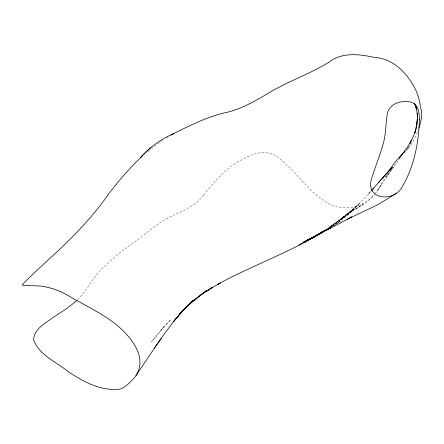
<?xml version="1.0" encoding="UTF-8"?>
<svg xmlns="http://www.w3.org/2000/svg" width="444" height="444" viewBox="0 0 444 444"><rect width="100%" height="100%" fill="white"/><g stroke="black" fill="none" stroke-linecap="round" stroke-linejoin="round"><path stroke-width="0.33" stroke-dasharray="2.22 1.67" d="M418.503 128.771C416.616 134.798 414.041 140.715 410.006 145.721M386.302 175.757L387.579 173.598M386.225 175.891L379.226 187.573L375.435 192.968M388.683 173.676L386.241 177.439L393.173 167.155L376.046 192.707M378.088 189.804L382.217 183.844M389.782 172.044L400.405 157.959M407.154 149.489L404.445 152.925L410.578 144.955M407.509 149.051L409.701 146.126L409.174 146.742M160.745 330.791L163.964 326.529L170.774 319.641L160.745 330.791L151.404 342.069L163.964 326.529M369.924 192.457L371.178 190.976L368.137 194.539L369.924 192.457C357.814 206.027 343.75 217.749 328.632 227.822M375.202 193.701C370.202 200.244 363.331 204.884 356.116 208.697L363.087 204.179L344.955 215.468L350.788 212.038L347.874 213.958L353.64 209.768L340.248 219.392L353.646 209.524L340.032 219.908L329.47 227.317M407.853 148.285L408.735 147.253M203.685 194.972C215.001 181.008 226.856 166.65 243.578 158.946C255.25 151.532 270.629 149.201 281.146 160.04C297.091 172.999 308.369 191.542 326.273 202.081C340.998 212.487 363.042 208.336 374.087 194.522M203.591 195.083C194.916 206.932 180.73 211.566 168.137 217.776C157.354 223.582 148.179 231.785 138.445 239.105C127.028 247.43 115.446 255.65 105.444 265.695C93.839 275.052 88.117 289.272 77.678 299.606M352.197 210.145L359.579 203.263M329.72 227.045L339.466 220.185L358.674 204.678L346.264 214.902L328.81 227.589M346.264 214.902L353.196 209.257M340.032 219.908L347.003 214.463L343.306 217.355M337.978 222.572L349.672 213.509L337.978 222.572L331.818 226.579M148.363 151.371L156.865 144.65M162.804 140.415L157.703 144.028M333.261 225.968L340.365 221.201L333.183 226.013M331.096 226.457L343.778 217.188L330.386 226.856M356.11 208.525L350.199 212.421L350.788 212.038M329.948 226.984L333.272 224.808M166.589 137.856L168.304 136.802"/><path stroke-width="0.67" d="M417.049 122.627L416.122 128.51L417.61 116.578L416.899 124.431L414.857 132.789L415.834 129.931L413.636 135.703L409.784 143.651L411.616 140.11L407.764 146.598L399.345 158.33M418.953 127.678C421.345 121.023 422.805 113.686 420.401 106.815C419.441 99.944 417.721 93.012 414.124 87.013C405.921 71.545 391.88 58.103 373.437 57.248C358.402 53.885 341.292 52.231 328.477 62.526C312.582 72.217 295.044 78.804 278.577 87.435L273.16 90.254C257.254 99.917 241.109 109.829 222.555 113.287C205.489 117.832 189.677 125.535 173.981 133.472L170.984 135.237M76.879 300.388C69.525 307.054 61.05 312.293 52.792 317.738C44.988 323.432 34.105 328.971 33.566 339.821C39.366 355.328 56.488 361.943 68.509 371.878C83.139 381.49 99.639 390.531 117.682 389.399C124.431 388.983 129.554 382.595 134.116 378.094C150.433 357.931 129.065 334.093 112.976 322.067C100.444 312.837 86.425 305.927 72.855 298.396C64.924 293.429 56.46 289.211 47.242 287.285C39.083 284.882 30.497 286.436 22.289 285.065L22.2 284.754C40.504 265.984 61.2 249.212 79.11 229.909C90.004 218.404 100.128 206.249 109.169 193.24C119.253 180.197 130.025 167.505 142.13 156.305M389.183 170.901C393.478 163.814 398.795 157.42 404.667 151.587M136.086 375.385C152.17 351.853 167.188 327.306 186.68 306.36L173.515 321.539L184.177 309.074L193.301 300.111L179.554 314.03L189.438 303.924L180.608 312.792M154.279 348.118L161.055 338.705M371.595 190.482L392.274 167.205L378.527 182.384M371.983 190.021L373.687 188.012M386.53 173.715L391.525 167.821M150.433 147.663L140.443 157.537C149.867 147.402 161.089 138.85 173.92 133.5M180.641 312.776C188.539 304.628 197.347 297.452 206.377 290.604L192.013 301.92L200.605 295.155L212.41 287.457L205.45 291.702L220.313 282.945L217.765 284.31C250.644 266.172 286.474 253.857 318.576 234.254M329.664 227.977L319.375 234.105L306.194 240.942L331.94 227.128M396.187 193.418L377.067 205.122L349.683 218.043L334.121 226.351L320.884 232.373L330.075 227.955M319.414 233.749L316.089 235.736L317.804 234.66M319.708 233.555L320.84 232.85M316.089 235.736L318.437 234.304M318.514 234.204L303.346 242.89L321.151 232.8M319.663 233.516L320.812 232.828M320.524 233.083L321.634 232.423L320.44 233.122M298.873 245.082L318.648 234.171M319.436 233.788L304.556 242.097L331.074 227.433L314.241 236.907L303.563 242.002L319.375 234.105M309.684 239.41L315.506 236.069M331.13 227.433L325.946 230.375L330.419 227.866M349.683 218.043L351.864 216.883L347.053 219.43M414.468 103.041L416.694 109.28L415.212 104.634L416.627 109.674L417.404 115.507L417.266 113.159M417.249 113.209L417.382 118.914M419.43 119.58C418.709 142.319 414.33 165.867 402.808 185.725C394.488 203.752 362.354 199.8 372.605 175.696C375.824 165.312 379.975 155.228 382.917 144.755C385.941 135.226 385.553 125.141 387.057 115.373C388.106 103.607 401.581 99.628 411.438 102.281C418.559 104.551 419.419 113.231 419.43 119.58"/></g></svg>
